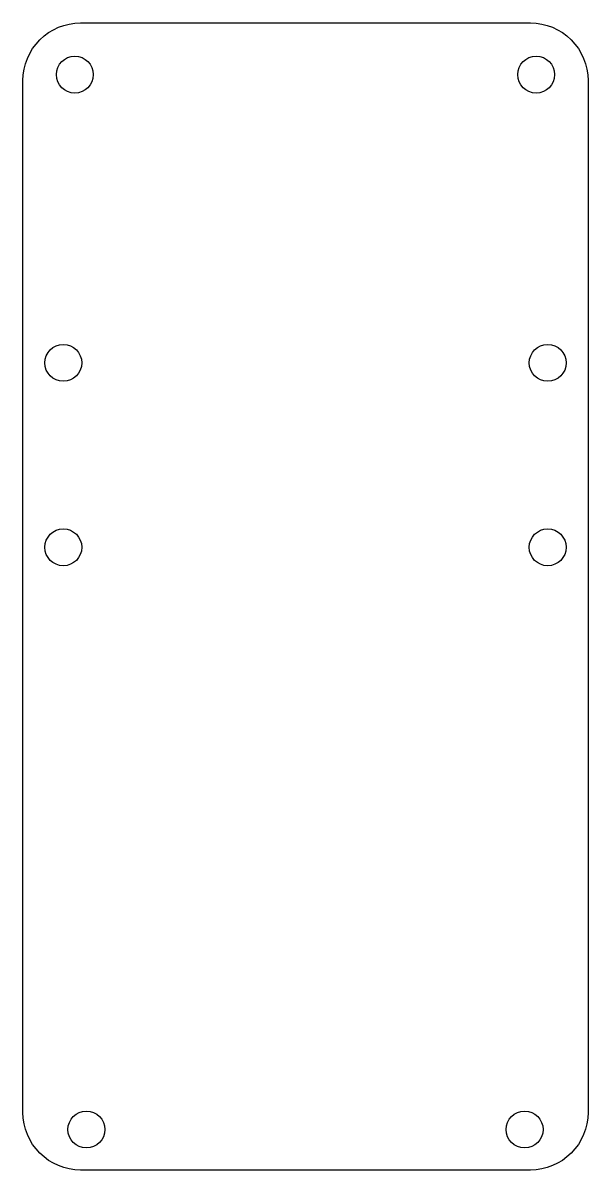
# Model space of a CAD drawing. Header units: millimetres. Extents: x 6.5 to 55.5, y -43 to 56.5.
import ezdxf

# ---------------------------------------------------------------- set-up
doc = ezdxf.new("R2010")
doc.units = ezdxf.units.MM
doc.layers.get('0').update_dxf_attribs({"linetype": 'CONTINUOUS'})

msp = doc.modelspace()

# ---------------------------------------------------------------- linework, layer by layer
msp.add_lwpolyline([(6.5, 51.484, -0.414214), (11.5, 56.484), (50.5, 56.484, -0.414214), (55.5, 51.484), (55.5, -38.016, -0.414214), (50.5, -43.016), (11.5, -43.016, -0.414214), (6.5, -38.016)], format="xyb", close=True)
for centre in [(11, 52), (51, 52), (10, 27), (52, 27), (10, 11), (52, 11), (12, -39.5), (50, -39.5)]:
    msp.add_circle(centre, 1.6)

doc.saveas('drawing.dxf')
